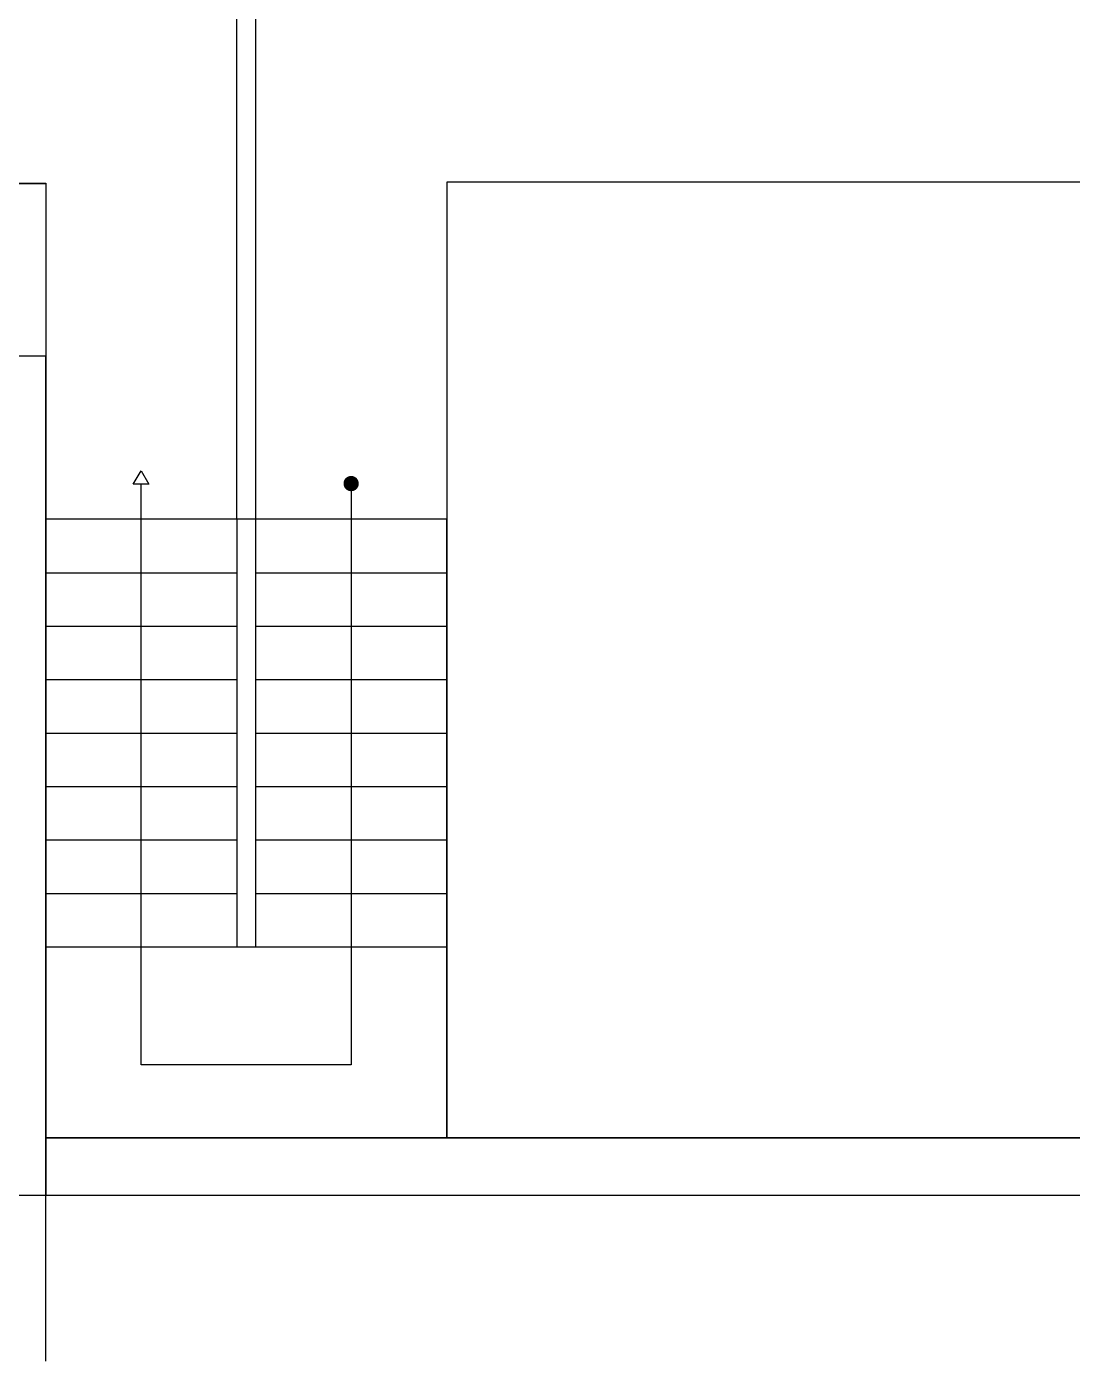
# Model space of a CAD drawing. Header units: millimetres. Extents: x 2164 to 32180, y 1376 to 2800.
# Drawn here: x 2189.62 to 2195.1, y 1386.55 to 1393.54 of the extents above; entities that cross this region are included whole.
import ezdxf

# ---------------------------------------------------------------- set-up
doc = ezdxf.new("R2010")
doc.units = ezdxf.units.MM
doc.linetypes.add('ACAD_ISO04W100', pattern=[30, 24, -3, 0, -3])
for name, color, linetype in [('1º piso paredes', 73, 'Continuous'), ('2º piso paredes', 73, 'Continuous'), ('Escaleras', 7, 'Continuous'), ('Zonas_Fabrica', 10, 'Continuous')]:
    doc.layers.add(name, color=color, linetype=linetype)
doc.layers.add('Linea de corte', color=7, linetype='ACAD_ISO04W100', lineweight=25)

msp = doc.modelspace()

# ---------------------------------------------------------------- linework, layer by layer
at = {"layer": '1º piso paredes'}
for p, q in [((2187.2779, 1392.7193), (2189.7191, 1392.7193)), ((2189.7191, 1392.7193), (2189.7191, 1387.7193)), ((2209.917, 1387.7193), (2189.7191, 1387.7193)), ((2173.117, 1387.4193), (2210.217, 1387.4193))]:
    msp.add_line(p, q, dxfattribs=at)
at = {"layer": '2º piso paredes'}
for p, q in [((2190.8191, 1390.9593), (2190.8191, 1394.1193)), ((2190.7191, 1390.9593), (2190.7191, 1393.9193)), ((2173.417, 1392.7182), (2189.7191, 1392.7172)), ((2189.7191, 1392.7172), (2189.7191, 1387.4193)), ((2173.117, 1387.4193), (2189.7191, 1387.4193)), ((2173.117, 1387.4193), (2189.7191, 1387.4193))]:
    msp.add_line(p, q, dxfattribs=at)
at = {"layer": 'Escaleras'}
for p, q in [((2190.1768, 1391.1423), (2190.2191, 1391.2123)), ((2190.2191, 1391.2123), (2190.2589, 1391.1423)), ((2190.2191, 1391.1423), (2190.1768, 1391.1423)), ((2190.2191, 1388.101), (2190.2191, 1391.1423)), ((2190.2589, 1391.1423), (2190.2191, 1391.1423)), ((2191.3191, 1391.1423), (2191.3191, 1388.101)), ((2189.7191, 1390.9593), (2189.7191, 1387.7193)), ((2191.8191, 1390.9593), (2189.7191, 1390.9593)), ((2190.7191, 1390.9593), (2190.7191, 1388.7193)), ((2190.8191, 1388.7193), (2190.8191, 1390.9593)), ((2191.8191, 1387.7193), (2191.8191, 1390.9593)), ((2189.7191, 1390.6793), (2190.7191, 1390.6793)), ((2190.8191, 1390.6793), (2191.8191, 1390.6793)), ((2189.7191, 1390.3993), (2190.7191, 1390.3993)), ((2190.8191, 1390.3993), (2191.8191, 1390.3993)), ((2189.7191, 1390.1193), (2190.7191, 1390.1193)), ((2190.8191, 1390.1193), (2191.8191, 1390.1193)), ((2189.7191, 1389.8393), (2190.7191, 1389.8393)), ((2190.8191, 1389.8393), (2191.8191, 1389.8393)), ((2189.7191, 1389.5593), (2190.7191, 1389.5593)), ((2190.8191, 1389.5593), (2191.8191, 1389.5593)), ((2189.7191, 1389.2793), (2190.7191, 1389.2793)), ((2190.8191, 1389.2793), (2191.8191, 1389.2793)), ((2189.7191, 1388.9993), (2190.7191, 1388.9993)), ((2190.8191, 1388.9993), (2191.8191, 1388.9993)), ((2189.7191, 1388.7193), (2191.8191, 1388.7193)), ((2191.3191, 1388.101), (2190.2191, 1388.101)), ((2189.7191, 1387.7193), (2191.8191, 1387.7193))]:
    msp.add_line(p, q, dxfattribs=at)
at = {"layer": 'Escaleras', "const_width": 0.04}
msp.add_lwpolyline([(2191.3098, 1391.1282, -1), (2191.3274, 1391.1642, -1)], format="xyb", close=True, dxfattribs=at)
at = {"layer": 'Linea de corte'}
for p, q in [((2189.7191, 1391.8142), (2171.4133, 1391.8142)), ((2189.7191, 1386.5487), (2189.7191, 1391.8142))]:
    msp.add_line(p, q, dxfattribs=at)
at = {"layer": 'Zonas_Fabrica'}
msp.add_lwpolyline([(2200.682, 1392.7247), (2191.8191, 1392.7247), (2191.8191, 1387.7193), (2200.682, 1387.7193)], close=True, dxfattribs=at)

doc.saveas('drawing.dxf')
